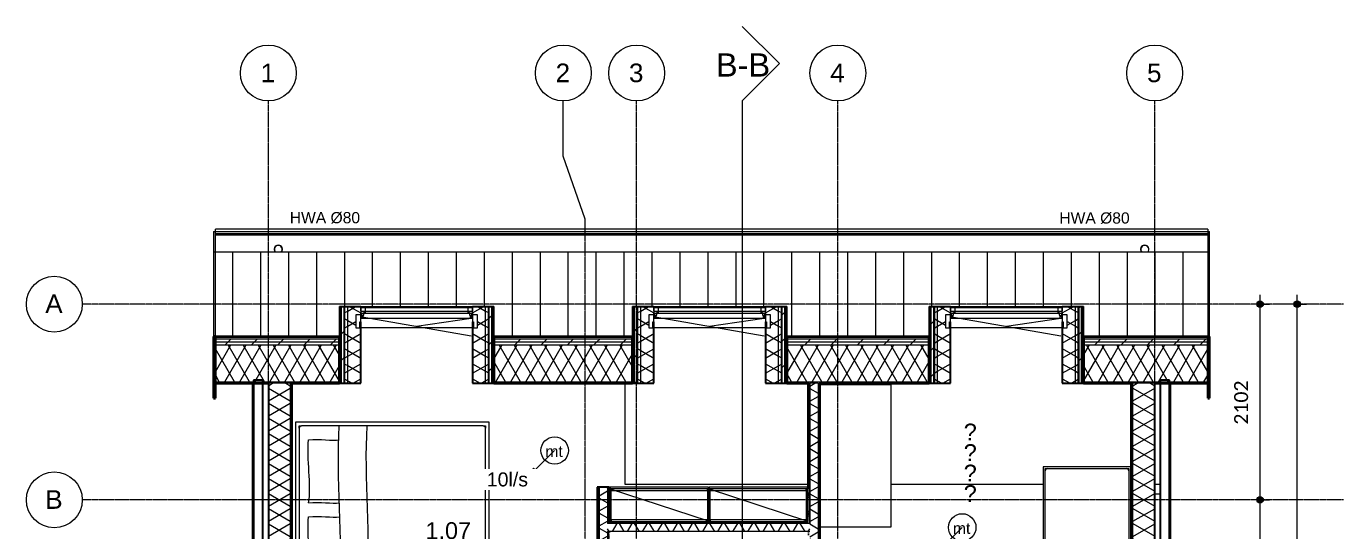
# Model space of a CAD drawing. Header units: millimetres. Extents: x -7971 to 7092, y -1127 to 14057.
# Drawn here: x -7617 to 6522, y 8632 to 14057 of the extents above; entities that cross this region are included whole.
import ezdxf

# ---------------------------------------------------------------- set-up
doc = ezdxf.new("R2010")
doc.units = ezdxf.units.MM
doc.linetypes.add('grid', pattern=[24, 15, -3, 3, -3])
for name, color, linetype, lineweight in [('A-ANNO-DIMS', 211, 'Continuous', 9), ('A-ANNO-DIMS-100', 211, 'Continuous', 9), ('A-ANNO-NOTE', 131, 'Continuous', 9), ('A-AREA-IDEN', 2, 'Continuous', 9), ('A-CLNG', 13, 'Continuous', 9), ('A-GENM', 13, 'Continuous', 9), ('A-GLAZ', 151, 'Continuous', 9), ('A-ROOF', 132, 'Continuous', 9), ('A-ROOF-MCUT', 132, 'Continuous', 35), ('A-ROOF-OTLN', 132, 'Continuous', 9), ('A-ROOF-PATT', 132, 'Continuous', 35), ('A-WALL', 113, 'Continuous', 9), ('A-WALL-PATT', 111, 'Continuous', 25), ('G-ANNO-SYMB', 111, 'Continuous', 9), ('G-ANNO-TEXT', 231, 'Continuous', 9), ('I-FURN', 30, 'Continuous', 9), ('I-WALL', 2, 'Continuous', 9), ('S-COLS', 52, 'Continuous', 9), ('S-GRID', 1, 'Continuous', 9), ('S-GRID-IDEN', 1, 'Continuous', 9)]:
    doc.layers.add(name, color=color, linetype=linetype, lineweight=lineweight)
doc.styles.add('Arial', font='arial.ttf', dxfattribs={"height": 200})
doc.styles.add('Arial_1', font='arial.ttf', dxfattribs={"height": 250})
doc.styles.add('Arial_2', font='arial.ttf', dxfattribs={"height": 180})
doc.styles.add('Arial_3', font='arial.ttf', dxfattribs={"height": 120})
doc.styles.add('Arial_4', font='arial.ttf', dxfattribs={"height": 1.2})
doc.styles.add('Arial_5', font='arial.ttf', dxfattribs={"height": 150})
doc.styles.add('Calibri', font='calibri.ttf', dxfattribs={"height": 150})
doc.dimstyles.new('00_BR_maatvoering_1_5mm', dxfattribs={"dimscale": 304.8, "dimtxt": 176.602264, "dimasz": 0.918635, "dimexe": 0.328084, "dimexo": 0.0625, "dimgap": 0.229659, "dimtad": 1, "dimdec": 0, "dimzin": 0, "dimdsep": 46, "dimtxsty": 'Calibri', "dimblk1": 'DOTSMALL', "dimblk2": 'DOTSMALL', "dimsah": 1, "dimcen": 0.09, "dimdle": 0.328084, "dimazin": 0, "dimtfac": 1, "dimtdec": 4, "dimtix": 1, "dimtmove": 0, "dimatfit": 3, "dimfxl": 0.328084, "dimfxlon": 1, "dimtvp": 1, "dimtfill": 1, "dimtolj": 1, "dimtzin": 0, "dimarcsym": 2})
pattern_1 = [(360, (771.24, 9050.82), (4e-13, 200), []), (360, (771.24, 9034.82), (4e-13, 200), []), (360, (771.24, 9018.82), (4e-13, 200), []), (360, (771.24, 9002.82), (4e-13, 200), [])]
pattern_2 = [(360, (-1488.76, 8196.9), (5e-13, 200), []), (360, (-1488.76, 8180.9), (5e-13, 200), []), (360, (-1488.76, 8164.9), (5e-13, 200), []), (360, (-1488.76, 8148.9), (5e-13, 200), [])]
pattern_3 = [(45, (0, 0), (-141.4214, 141.4214), [])]
pattern_4 = [(0, (0, 0), (406.4, 101.6), [33.528, -271.272, 33.528, -271.272, -1625.6]), (0, (0, 0), (406.4, 101.6), [-609.6, 33.528, -576.072, 33.528, -271.272, -711.2]), (0, (0, 0), (406.4, 101.6), [-1524, 33.528, -169.672, 33.528, -474.472]), (120, (152.4, 50.8), (-291.1882, 301.1527), [33.528, -271.272, 33.528, -271.272, -1625.6]), (120, (152.4, 50.8), (-291.1882, 301.1527), [-609.6, 33.528, -576.072, 33.528, -271.272, -711.2]), (120, (152.4, 50.8), (-291.1882, 301.1527), [-1524, 33.528, -169.672, 33.528, -474.472]), (240, (203.2, 254), (-115.2118, -402.7527), [33.528, -271.272, 33.528, -271.272, -1625.6]), (240, (203.2, 254), (-115.2118, -402.7527), [-609.6, 33.528, -576.072, 33.528, -271.272, -711.2]), (240, (203.2, 254), (-115.2118, -402.7527), [-1524, 33.528, -169.672, 33.528, -474.472])]
pattern_5 = [(330, (2074.24, 9980.17), (70, 121.244), []), (30, (2074.24, 9980.17), (-70, 121.244), [])]
pattern_6 = [(150, (545.24, 9980.17), (-70, -121.244), []), (210, (545.24, 9980.17), (70, -121.244), [])]
pattern_7 = [(330, (-1110.76, 9980.17), (70, 121.244), []), (30, (-1110.76, 9980.17), (-70, 121.244), [])]
pattern_8 = [(330, (-4255.76, 9980.17), (70, 121.244), []), (30, (-4255.76, 9980.17), (-70, 121.244), [])]
pattern_9 = [(150, (-2599.76, 9980.17), (-70, -121.244), []), (210, (-2599.76, 9980.17), (70, -121.244), [])]
pattern_10 = [(150, (3730.24, 9980.17), (-70, -121.244), []), (210, (3730.24, 9980.17), (70, -121.244), [])]

# ---------------------------------------------------------------- blocks, each defined once
blk = doc.blocks.new('82_CC_MOD_bed dubbel - 2000 x 1800 pootjes-461441-1ste verdieping')
at = {"layer": 'I-FURN'}
for p, q in [((1493, 1089), (-587, 1089)), ((-587, 1089), (-587, -791)), ((-547, 1024), (-547, 1049)), ((-547, 1049), (-522, 1049)), ((-547, 1024), (-547, -726)), ((1428, 1049), (-522, 1049)), ((1428, 1049), (1453, 1049)), ((1453, 1049), (1453, 1024)), ((1453, -726), (1453, 1024)), ((1493, -791), (1493, 1089)), ((-587, -791), (1493, -791)), ((-547, -751), (-547, -726)), ((-522, -751), (-547, -751)), ((-522, -751), (1428, -751)), ((1453, -751), (1428, -751)), ((1453, -726), (1453, -751))]:
    blk.add_line(p, q, dxfattribs=at)
for centre, start, end in [((-522, 1024), 90, 180), ((1428, 1024), 0, 90), ((-522, -726), 180, 270), ((1428, -726), 270, 0)]:
    blk.add_arc(centre, 25, start, end, dxfattribs=at)
for points in [[(-117, -751), (-75, -149), (-154, 498), (-117, 1049)], [(183, -751), (225, -149), (146, 498), (183, 1049)], [(-447, 224), (-414, 413), (-470, 701), (-447, 899)], [(-447, 899), (-326, 914), (-193, 888), (-117, 899)], [(-447, 224), (-326, 239), (-193, 213), (-117, 224)], [(-447, -601), (-414, -412), (-470, -124), (-447, 74)], [(-447, 74), (-326, 89), (-193, 63), (-117, 74)], [(-447, -601), (-326, -586), (-193, -612), (-117, -601)]]:
    blk.add_open_spline(points, degree=3, dxfattribs=at)
blk = doc.blocks.new('73_EA_Standaard_kledingkast_IKEA - 950x350x2600-502274-1ste verdieping')
at = {"layer": 'I-FURN'}
for p, q in [((350, 0), (0, 0)), ((0, 0), (0, -18)), ((2, -1062), (350, 0)), ((350, -18), (350, 0)), ((18, -18), (0, -18)), ((0, -18), (0, -1049)), ((0, -18), (350, -18)), ((18, -1049), (18, -18)), ((350, -18), (332, -18)), ((332, -18), (332, -1049)), ((368, -5), (350, -5)), ((350, -1049), (350, -18)), ((368, -1062), (368, -5)), ((0, -1049), (18, -1049)), ((350, -1049), (0, -1049)), ((0, -1049), (0, -1062)), ((332, -1049), (350, -1049)), ((350, -1062), (350, -1049)), ((350, -1062), (368, -1062))]:
    blk.add_line(p, q, dxfattribs=at)
blk = doc.blocks.new('73_EA_Standaard_kledingkast_IKEA - 950x350x2600-V6-1ste verdieping')
at = {"layer": 'I-FURN'}
for p, q in [((0, -1067), (350, 0)), ((350, 0), (0, 0)), ((0, 0), (0, -18)), ((350, -18), (350, 0)), ((18, -18), (0, -18)), ((0, -18), (0, -1049)), ((0, -18), (350, -18)), ((18, -1049), (18, -18)), ((350, -18), (332, -18)), ((332, -18), (332, -1049)), ((368, -5), (350, -5)), ((350, -1049), (350, -18)), ((368, -1062), (368, -5)), ((0, -1049), (18, -1049)), ((350, -1049), (0, -1049)), ((0, -1049), (0, -1067)), ((0, -1067), (350, -1067)), ((332, -1049), (350, -1049)), ((350, -1067), (350, -1049)), ((350, -1062), (368, -1062))]:
    blk.add_line(p, q, dxfattribs=at)
blk = doc.blocks.new('KOZIJN_TYPE_D - KOZIJN_TYPE_D-2168117-1ste verdieping')
at = {"layer": 'A-GENM'}
for p, q in [((-550, 0), (-600, 0)), ((-600, 0), (-600, -114)), ((-600, -114), (-574, -114)), ((-574, -114), (-574, -84)), ((-574, -84), (-567, -84)), ((-567, -84), (-567, -53)), ((-550, -53), (-567, -53)), ((-550, -53), (-550, 0)), ((600, 0), (550, 0)), ((550, 0), (550, -53)), ((567, -53), (550, -53)), ((567, -53), (567, -84)), ((567, -84), (574, -84)), ((574, -84), (574, -114)), ((574, -114), (600, -114)), ((600, -114), (600, 0))]:
    blk.add_line(p, q, dxfattribs=at)
at = {"layer": 'A-GLAZ'}
for p, q in [((-586, -80), (-653, -80)), ((-653, -80), (-653, -220)), ((-600, -40), (-600, 0)), ((-600, 0), (600, 0)), ((-600, -40), (600, -40)), ((-600, -114), (-600, -59)), ((-600, -59), (600, -59)), ((-600, -154), (-600, -99)), ((-600, -99), (-586, -99)), ((-600, -114), (600, -114)), ((-586, -99), (-586, -80)), ((584.5, -307), (-584.5, -104)), ((-584.5, -119), (-584.5, -114)), ((584.5, -119), (-584.5, -119)), ((584.5, -119), (0, -205.5)), ((584.5, -114), (584.5, -119)), ((653, -80), (586, -80)), ((586, -80), (586, -99)), ((586, -99), (600, -99)), ((600, 0), (600, -40)), ((600, -59), (600, -114)), ((600, -99), (600, -154)), ((653, -220), (653, -80)), ((-653, -220), (-610, -220)), ((-610, -220), (-610, -154)), ((-610, -154), (-600, -154)), ((600, -220), (-600, -220)), ((600, -154), (610, -154)), ((610, -154), (610, -220)), ((610, -220), (653, -220))]:
    blk.add_line(p, q, dxfattribs=at)
blk = doc.blocks.new('28_EB_HWA_grote slag - TRON60x2_5-2568815-1ste verdieping')
at = {"layer": 'S-COLS'}
for radius, start, end in [(45, 50.8296, 180), (42.5, 48.16, 180), (42.5, 180, 311.84), (45, 180, 309.1704)]:
    blk.add_arc((-127, 0), radius, start, end, dxfattribs=at)
blk = doc.blocks.new('28_EB_HWA_grote slag - TRON60x2_5-V12-1ste verdieping')
at = {"layer": 'S-COLS'}
for radius, start, end in [(45, 50.8296, 180), (42.5, 49.5465, 180), (42.5, 180, 311.84), (45, 180, 309.1704)]:
    blk.add_arc((-127, 0), radius, start, end, dxfattribs=at)
blk = doc.blocks.new('M_Desk - 1525 x 762mm-V14-1ste verdieping')
at = {"layer": 'I-FURN'}
for p, q in [((1524.5, 762), (-0.5, 762)), ((-0.5, 762), (-0.5, 0)), ((1524.5, 0), (1524.5, 762))]:
    blk.add_line(p, q, dxfattribs=at)
blk = doc.blocks.new('82_CC_MOD_bed enkel - 2000 x 900 bak-V15-1ste verdieping')
at = {"layer": 'I-FURN'}
for p, q in [((1473, 321), (-567, 321)), ((-567, 321), (-567, -619)), ((-547, -599), (-547, 301)), ((-547, 301), (1453, 301)), ((1453, 301), (1453, -599)), ((1473, -619), (1473, 321)), ((1453, -599), (-547, -599))]:
    blk.add_line(p, q, dxfattribs=at)
for centre, start, end in [((-522, 276), 90, 180), ((1428, 276), 360, 90), ((-522, -574), 180, 270), ((1428, -574), 270, 360)]:
    blk.add_arc(centre, 25, start, end, dxfattribs=at)
for points in [[(-117, 301), (-96, 0), (-136, -323), (-117, -599)], [(183, 301), (204, 0), (164, -323), (183, -599)], [(-447, 151), (-417, -17), (-467, -273), (-447, -449)], [(-447, 151), (-326, 136), (-193, 162), (-117, 151)], [(-447, -449), (-326, -464), (-193, -438), (-117, -449)]]:
    blk.add_open_spline(points, degree=3, dxfattribs=at)
blk = doc.blocks.new('Grid - r_3_0mm-1753543-1ste verdieping')
at = {"layer": 'S-GRID-IDEN'}
blk.add_circle((0, 0), 3, dxfattribs=at)
blk = doc.blocks.new('Section - gesloten pijl _ viewname _ sheetnumber-464714-1ste verdieping')
at = {"layer": 'G-ANNO-SYMB'}
for p, q in [((-4, 4), (-8, 0)), ((0, 0), (-4, 4)), ((0, 0), (5, 0))]:
    blk.add_line(p, q, dxfattribs=at)
blk = doc.blocks.new('DIMBLOCK7-1ste verdieping')
at = {"layer": 'A-ANNO-DIMS-100'}
h = blk.add_hatch(color=256, dxfattribs=at)
edge = h.paths.add_edge_path()
edge.add_arc((5624, 8973), 35, 0, 360)
h = blk.add_hatch(color=256, dxfattribs=at)
edge = h.paths.add_edge_path()
edge.add_arc((5624, 1860), 35, 0, 360)
for p, q in [((5624, 8973), (5524, 8973)), ((5624, 1860), (5624, 8973)), ((5624, 8973), (5724, 8973)), ((5624, 1860), (5524, 1860)), ((5624, 1860), (5724, 1860))]:
    blk.add_line(p, q, dxfattribs=at)
for centre in [(5624, 8973), (5624, 1860)]:
    blk.add_circle(centre, 35, dxfattribs=at)
at = {"layer": 'A-ANNO-DIMS-100', "color": 0, "insert": (5346, 5174), "char_height": 150, "width": 583.66, "attachment_point": 1, "rotation": 90, "line_spacing_factor": 1.158048, "style": 'Calibri', "bg_fill": 3, "box_fill_scale": 1.25, "bg_fill_color": 256, "bg_fill_true_color": 13158600, "bg_fill_transparency": 0}
blk.add_mtext('7113', dxfattribs=at)
blk = doc.blocks.new('_DotSmall')
at = {"color": 0, "linetype": 'ByBlock', "const_width": 0.5}
blk.add_lwpolyline([(-0.0625, 0, 1), (0.0625, 0, 1)], format="xyb", close=True, dxfattribs=at)
blk = doc.blocks.new('DIMBLOCK8-1ste verdieping')
at = {"layer": 'A-ANNO-DIMS-100'}
h = blk.add_hatch(color=256, dxfattribs=at)
edge = h.paths.add_edge_path()
edge.add_arc((5624, 11075), 35, 0, 360)
h = blk.add_hatch(color=256, dxfattribs=at)
edge = h.paths.add_edge_path()
edge.add_arc((5624, 8973), 35, 0, 360)
for p, q in [((5624, 8973), (5624, 11175)), ((5624, 11075), (5524, 11075)), ((5624, 11075), (5724, 11075)), ((5624, 8973), (5524, 8973)), ((5624, 8973), (5724, 8973))]:
    blk.add_line(p, q, dxfattribs=at)
for centre in [(5624, 11075), (5624, 8973)]:
    blk.add_circle(centre, 35, dxfattribs=at)
at = {"layer": 'A-ANNO-DIMS-100', "color": 0, "insert": (5346, 9781), "char_height": 150, "width": 583.66, "attachment_point": 1, "rotation": 90, "line_spacing_factor": 1.158048, "style": 'Calibri', "bg_fill": 3, "box_fill_scale": 1.25, "bg_fill_color": 256, "bg_fill_true_color": 13158600, "bg_fill_transparency": 0}
blk.add_mtext('2102', dxfattribs=at)
blk = doc.blocks.new('DIMBLOCK9-1ste verdieping')
at = {"layer": 'A-ANNO-DIMS-100'}
h = blk.add_hatch(color=256, dxfattribs=at)
edge = h.paths.add_edge_path()
edge.add_arc((6024, 11075), 35, 0, 360)
h = blk.add_hatch(color=256, dxfattribs=at)
edge = h.paths.add_edge_path()
edge.add_arc((6024, 860), 35, 0, 360)
for p, q in [((6024, 760), (6024, 11175)), ((6024, 11075), (5924, 11075)), ((6024, 11075), (6124, 11075)), ((6024, 860), (5924, 860)), ((6024, 860), (6124, 860))]:
    blk.add_line(p, q, dxfattribs=at)
for centre in [(6024, 11075), (6024, 860)]:
    blk.add_circle(centre, 35, dxfattribs=at)
at = {"layer": 'A-ANNO-DIMS-100', "color": 0, "insert": (5746, 5664), "char_height": 150, "width": 729.57, "attachment_point": 1, "rotation": 90, "line_spacing_factor": 1.158048, "style": 'Calibri', "bg_fill": 3, "box_fill_scale": 1.25, "bg_fill_color": 256, "bg_fill_true_color": 13158600, "bg_fill_transparency": 0}
blk.add_mtext('10215', dxfattribs=at)
blk = doc.blocks.new('61_EA_VENT_TOEVOER - LICHTPUNT-1509928-1ste verdieping')
at = {"layer": 'A-ANNO-NOTE'}
for p, q in [((-2.08, -2.08), (0, 0)), ((-2.28, -1.88), (-2.7, -2.7)), ((-1.88, -2.28), (-2.7, -2.7)), ((-2.28, -1.88), (-1.88, -2.28))]:
    blk.add_line(p, q, dxfattribs=at)
blk.add_circle((0, 0), 1.47, dxfattribs=at)
at = {"layer": 'A-ANNO-NOTE', "insert": (-1, 0.51), "char_height": 1.2, "width": 2.4051, "attachment_point": 1, "style": 'Arial_4'}
blk.add_mtext('mt', dxfattribs=at)

msp = doc.modelspace()

# ---------------------------------------------------------------- hatches: boundary and pattern name
at = {"layer": 'A-ROOF-PATT', "lineweight": 9}
h = msp.add_hatch(dxfattribs=at)
h.set_pattern_fill('FP_39', color=256, style=0, pattern_type=2)
h.set_pattern_definition([(270, (0, 4745.2), (300, 2e-14), [])])
h.paths.add_polyline_path([(5062.1, 10724.5), (5062.1, 11633.8), (-5587.6, 11633.8), (-5587.6, 10724.5), (-4255.8, 10724.5), (-4255.8, 11050.7), (-2599.8, 11050.7), (-2599.8, 10724.5), (-1110.8, 10724.5), (-1110.8, 11050.7), (545.2, 11050.7), (545.2, 10724.5), (2074.2, 10724.5), (2074.2, 11050.7), (3730.2, 11050.7), (3730.2, 10724.5), (4993, 10724.5)])
h = msp.add_hatch(dxfattribs=at)
h.set_pattern_fill('FP_33', color=256, style=0, pattern_type=2)
h.set_pattern_definition(pattern_3)
h.paths.add_polyline_path([(5062.1, 2233.2), (5062.1, 2265.4), (3730.2, 2265.4), (3730.2, 2233.2), (4993, 2233.2)])
h.paths.add_polyline_path([(2074.2, 2233.2), (2074.2, 2265.4), (837.2, 2265.4), (837.2, 2233.2), (1551, 2233.2)])
h.paths.add_polyline_path([(-1362.8, 2233.2), (-1362.8, 2265.4), (-2599.8, 2265.4), (-2599.8, 2233.2), (-1891, 2233.2)])
h.paths.add_polyline_path([(-4255.8, 2233.2), (-4255.8, 2265.4), (-5587.6, 2265.4), (-5587.6, 2233.2), (-5333.1, 2233.2)])
h.paths.add_polyline_path([(-5333.1, 10670.2), (-4255.8, 10670.2), (-4255.8, 10702.5), (-5587.6, 10702.5), (-5587.6, 10670.2)])
h.paths.add_polyline_path([(-1317.4, 10670.2), (-1110.8, 10670.2), (-1110.8, 10702.5), (-2599.8, 10702.5), (-2599.8, 10670.2), (-1891, 10670.2)])
h.paths.add_polyline_path([(545.2, 10670.2), (2074.2, 10670.2), (2074.2, 10702.5), (545.2, 10702.5)])
h.paths.add_polyline_path([(3730.2, 10670.2), (5062.1, 10670.2), (5062.1, 10702.5), (3730.2, 10702.5)])
h = msp.add_hatch(dxfattribs=at)
h.set_pattern_fill('FP_33', color=256, style=0, pattern_type=2)
h.set_pattern_definition(pattern_3)
h.paths.add_polyline_path([(4993, 2265.4), (5062.1, 2265.4), (5062.1, 2297.7), (3730.2, 2297.7), (3730.2, 2265.4), (3845.7, 2265.4)])
h.paths.add_polyline_path([(2074.2, 2265.4), (2074.2, 2297.7), (837.2, 2297.7), (837.2, 2265.4), (1551, 2265.4)])
h.paths.add_polyline_path([(-1362.8, 2265.4), (-1362.8, 2297.7), (-2599.8, 2297.7), (-2599.8, 2265.4), (-1891, 2265.4)])
h.paths.add_polyline_path([(-4255.8, 2265.4), (-4255.8, 2297.7), (-5587.6, 2297.7), (-5587.6, 2265.4), (-5333.1, 2265.4)])
h.paths.add_polyline_path([(-2599.8, 10638), (-1110.8, 10638), (-1110.8, 10670.2), (-2599.8, 10670.2), (-2599.8, 10643.6)])
h.paths.add_polyline_path([(3845.7, 10638), (5062.1, 10638), (5062.1, 10670.2), (3730.2, 10670.2), (3730.2, 10638)])
h.paths.add_polyline_path([(-5333.1, 10638), (-4255.8, 10638), (-4255.8, 10670.2), (-5587.6, 10670.2), (-5587.6, 10638)])
h.paths.add_polyline_path([(545.2, 10638), (2074.2, 10638), (2074.2, 10670.2), (545.2, 10670.2), (545.2, 10643.6)])
h = msp.add_hatch(dxfattribs=at)
h.set_pattern_fill('FP_37', color=256, angle=60, style=0, pattern_type=2)
h.set_pattern_definition([(60, (-262.75, 2211.16), (-121.2436, 70), []), (120, (-262.75, 2211.16), (-121.2436, -70), [])])
h.paths.add_polyline_path([(4993, 2297.7), (5062.1, 2297.7), (5062.1, 2693.6), (3730.2, 2693.6), (3730.2, 2297.7), (3845.7, 2297.7)])
h.paths.add_polyline_path([(2074.2, 2297.7), (2074.2, 2693.6), (837.2, 2693.6), (837.2, 2297.7), (1551, 2297.7)])
h.paths.add_polyline_path([(-1891, 2297.7), (-1362.8, 2297.7), (-1362.8, 2693.6), (-2599.8, 2693.6), (-2599.8, 2297.7)])
h.paths.add_polyline_path([(-4255.8, 2297.7), (-4255.8, 2693.6), (-5587.6, 2693.6), (-5587.6, 2297.7), (-5333.1, 2297.7)])
h.paths.add_polyline_path([(545.2, 10242.1), (2074.2, 10242.1), (2074.2, 10638), (545.2, 10638)])
h.paths.add_polyline_path([(-5587.6, 10242.1), (-4255.8, 10242.1), (-4255.8, 10638), (-5587.6, 10638)])
h.paths.add_polyline_path([(5062.1, 10242.1), (5062.1, 10638), (3730.2, 10638), (3730.2, 10242.1), (4993, 10242.1)])
h.paths.add_polyline_path([(-2599.8, 10242.1), (-1110.8, 10242.1), (-1110.8, 10638), (-2599.8, 10638)])
h = msp.add_hatch(dxfattribs=at)
h.set_pattern_fill('FP_38', color=256, style=0, pattern_type=2)
h.set_pattern_definition([(0, (-262.74, 2211.16), (3e-14, 100), [])])
h.paths.add_polyline_path([(4993, 2693.6), (5062.1, 2693.6), (5062.1, 2709.7), (3730.2, 2709.7), (3730.2, 2693.6), (4419.3, 2693.6)])
h.paths.add_polyline_path([(2074.2, 2693.6), (2074.2, 2709.7), (837.2, 2709.7), (837.2, 2693.6), (1551, 2693.6)])
h.paths.add_polyline_path([(-1362.8, 2693.6), (-1362.8, 2709.7), (-2599.8, 2709.7), (-2599.8, 2693.6), (-1891, 2693.6)])
h.paths.add_polyline_path([(-4255.8, 2693.6), (-4255.8, 2709.7), (-5587.6, 2709.7), (-5587.6, 2693.6), (-5333.1, 2693.6)])
h.paths.add_polyline_path([(4249.7, 10226), (5062.1, 10226), (5062.1, 10242.1), (3730.2, 10242.1), (3730.2, 10226), (4237.2, 10226)])
h.paths.add_polyline_path([(783.7, 10226), (2074.2, 10226), (2074.2, 10242.1), (545.2, 10242.1), (545.2, 10226), (771.2, 10226)])
h.paths.add_polyline_path([(-2599.8, 10226), (-1110.8, 10226), (-1110.8, 10242.1), (-2599.8, 10242.1)])
h.paths.add_polyline_path([(-5587.6, 10226), (-4255.8, 10226), (-4255.8, 10242.1), (-5587.6, 10242.1)])
at = {"layer": 'A-WALL-PATT', "lineweight": 9}
h = msp.add_hatch(dxfattribs=at)
h.set_pattern_fill('FP_53', color=256, style=0, pattern_type=2)
h.set_pattern_definition(pattern_4)
h.paths.add_polyline_path([(-4245.8, 10226), (-4245.8, 11046.8), (-4255.8, 11046.8), (-4255.8, 10226)])
h = msp.add_hatch(dxfattribs=at)
h.set_pattern_fill('FP_61', color=256, angle=90, style=0, pattern_type=2)
h.set_pattern_definition([(360, (-4255.76, 9980.17), (4e-13, 200), []), (360, (-4255.76, 9964.17), (4e-13, 200), []), (360, (-4255.76, 9948.17), (4e-13, 200), []), (360, (-4255.76, 9932.17), (4e-13, 200), [])])
h.paths.add_polyline_path([(-4233.8, 10226), (-4233.8, 11046.8), (-4245.8, 11046.8), (-4245.8, 10226)])
h = msp.add_hatch(dxfattribs=at)
h.set_pattern_fill('FP_33', color=256, style=0, pattern_type=2)
h.set_pattern_definition(pattern_3)
h.paths.add_polyline_path([(-4206.8, 10226), (-4206.8, 11046.8), (-4233.8, 11046.8), (-4233.8, 10226)])
h = msp.add_hatch(dxfattribs=at)
h.set_pattern_fill('FP_60', color=256, angle=60, style=0, pattern_type=2)
h.set_pattern_definition(pattern_8)
h.paths.add_polyline_path([(-4167.8, 10226), (-4167.8, 11046.8), (-4197.8, 11046.8), (-4197.8, 10226), (-4185.7, 10226)])
h = msp.add_hatch(dxfattribs=at)
h.set_pattern_fill('FP_60', color=256, angle=60, style=0, pattern_type=2)
h.set_pattern_definition(pattern_8)
h.paths.add_polyline_path([(-4027.8, 10226), (-4027.8, 10884.8), (-4037.8, 10884.8), (-4037.8, 10818.8), (-4080.8, 10818.8), (-4080.8, 10958.8), (-4027.8, 10958.8), (-4027.8, 11046.8), (-4167.8, 11046.8), (-4167.8, 10226)])
h = msp.add_hatch(dxfattribs=at)
h.set_pattern_fill('FP_71', color=256, angle=60, style=0, pattern_type=2)
h.set_pattern_definition(pattern_9)
h.paths.add_polyline_path([(-2687.8, 10226), (-2687.8, 11046.8), (-2827.8, 11046.8), (-2827.8, 10958.8), (-2774.8, 10958.8), (-2774.8, 10818.8), (-2817.8, 10818.8), (-2817.8, 10884.8), (-2827.8, 10884.8), (-2827.8, 10226)])
h = msp.add_hatch(dxfattribs=at)
h.set_pattern_fill('FP_71', color=256, angle=60, style=0, pattern_type=2)
h.set_pattern_definition(pattern_9)
h.paths.add_polyline_path([(-2657.8, 10226), (-2657.8, 11046.8), (-2687.8, 11046.8), (-2687.8, 10226)])
h = msp.add_hatch(dxfattribs=at)
h.set_pattern_fill('FP_33', color=256, style=0, pattern_type=2)
h.set_pattern_definition(pattern_3)
h.paths.add_polyline_path([(-2621.8, 10226), (-2621.8, 11046.8), (-2648.8, 11046.8), (-2648.8, 10226)])
h = msp.add_hatch(dxfattribs=at)
h.set_pattern_fill('FP_72', color=256, angle=90, style=0, pattern_type=2)
h.set_pattern_definition([(180, (-2599.76, 9980.17), (-1e-12, -200), []), (180, (-2599.76, 9996.17), (-1e-12, -200), []), (180, (-2599.76, 10012.17), (-1e-12, -200), []), (180, (-2599.76, 10028.17), (-1e-12, -200), [])])
h.paths.add_polyline_path([(-2609.8, 10226), (-2609.8, 11046.8), (-2621.8, 11046.8), (-2621.8, 10226)])
h = msp.add_hatch(dxfattribs=at)
h.set_pattern_fill('FP_53', color=256, style=0, pattern_type=2)
h.set_pattern_definition(pattern_4)
h.paths.add_polyline_path([(-2599.8, 10226), (-2599.8, 11046.8), (-2609.8, 11046.8), (-2609.8, 10226)])
h = msp.add_hatch(dxfattribs=at)
h.set_pattern_fill('FP_53', color=256, style=0, pattern_type=2)
h.set_pattern_definition(pattern_4)
h.paths.add_polyline_path([(-1100.8, 10226), (-1100.8, 11046.8), (-1110.8, 11046.8), (-1110.8, 10226)])
h = msp.add_hatch(dxfattribs=at)
h.set_pattern_fill('FP_59', color=256, angle=90, style=0, pattern_type=2)
h.set_pattern_definition([(360, (-1110.76, 9980.17), (4e-13, 200), []), (360, (-1110.76, 9964.17), (4e-13, 200), []), (360, (-1110.76, 9948.17), (4e-13, 200), []), (360, (-1110.76, 9932.17), (4e-13, 200), [])])
h.paths.add_polyline_path([(-1088.8, 10226), (-1088.8, 11046.8), (-1100.8, 11046.8), (-1100.8, 10226)])
h = msp.add_hatch(dxfattribs=at)
h.set_pattern_fill('FP_33', color=256, style=0, pattern_type=2)
h.set_pattern_definition(pattern_3)
h.paths.add_polyline_path([(-1061.8, 10226), (-1061.8, 11046.8), (-1088.8, 11046.8), (-1088.8, 10226)])
h = msp.add_hatch(dxfattribs=at)
h.set_pattern_fill('FP_58', color=256, angle=60, style=0, pattern_type=2)
h.set_pattern_definition(pattern_7)
h.paths.add_polyline_path([(-1022.8, 10226), (-1022.8, 11046.8), (-1052.8, 11046.8), (-1052.8, 10226)])
h = msp.add_hatch(dxfattribs=at)
h.set_pattern_fill('FP_58', color=256, angle=60, style=0, pattern_type=2)
h.set_pattern_definition(pattern_7)
h.paths.add_polyline_path([(-882.8, 10226), (-882.8, 10884.8), (-892.8, 10884.8), (-892.8, 10818.8), (-935.8, 10818.8), (-935.8, 10958.8), (-882.8, 10958.8), (-882.8, 11046.8), (-1022.8, 11046.8), (-1022.8, 10226)])
h = msp.add_hatch(dxfattribs=at)
h.set_pattern_fill('FP_56', color=256, angle=60, style=0, pattern_type=2)
h.set_pattern_definition(pattern_6)
h.paths.add_polyline_path([(457.2, 10226), (457.2, 11046.8), (317.2, 11046.8), (317.2, 10958.8), (370.2, 10958.8), (370.2, 10818.8), (327.2, 10818.8), (327.2, 10884.8), (317.2, 10884.8), (317.2, 10226), (403.6, 10226)])
h = msp.add_hatch(dxfattribs=at)
h.set_pattern_fill('FP_56', color=256, angle=60, style=0, pattern_type=2)
h.set_pattern_definition(pattern_6)
h.paths.add_polyline_path([(487.2, 10226), (487.2, 11046.8), (457.2, 11046.8), (457.2, 10226)])
h = msp.add_hatch(dxfattribs=at)
h.set_pattern_fill('FP_33', color=256, style=0, pattern_type=2)
h.set_pattern_definition(pattern_3)
h.paths.add_polyline_path([(523.2, 10226), (523.2, 11046.8), (496.2, 11046.8), (496.2, 10226)])
h = msp.add_hatch(dxfattribs=at)
h.set_pattern_fill('FP_57', color=256, angle=90, style=0, pattern_type=2)
h.set_pattern_definition([(180, (545.24, 9980.17), (-1e-12, -200), []), (180, (545.24, 9996.17), (-1e-12, -200), []), (180, (545.24, 10012.17), (-1e-12, -200), []), (180, (545.24, 10028.17), (-1e-12, -200), [])])
h.paths.add_polyline_path([(535.2, 10226), (535.2, 11046.8), (523.2, 11046.8), (523.2, 10226)])
h = msp.add_hatch(dxfattribs=at)
h.set_pattern_fill('FP_53', color=256, style=0, pattern_type=2)
h.set_pattern_definition(pattern_4)
h.paths.add_polyline_path([(545.2, 10226), (545.2, 11046.8), (535.2, 11046.8), (535.2, 10226)])
h = msp.add_hatch(dxfattribs=at)
h.set_pattern_fill('FP_53', color=256, style=0, pattern_type=2)
h.set_pattern_definition(pattern_4)
h.paths.add_polyline_path([(2084.2, 10226), (2084.2, 11046.8), (2074.2, 11046.8), (2074.2, 10226)])
h = msp.add_hatch(dxfattribs=at)
h.set_pattern_fill('FP_55', color=256, angle=90, style=0, pattern_type=2)
h.set_pattern_definition([(360, (2074.24, 9980.17), (4e-13, 200), []), (360, (2074.24, 9964.17), (4e-13, 200), []), (360, (2074.24, 9948.17), (4e-13, 200), []), (360, (2074.24, 9932.17), (4e-13, 200), [])])
h.paths.add_polyline_path([(2096.2, 10226), (2096.2, 11046.8), (2084.2, 11046.8), (2084.2, 10226)])
h = msp.add_hatch(dxfattribs=at)
h.set_pattern_fill('FP_33', color=256, style=0, pattern_type=2)
h.set_pattern_definition(pattern_3)
h.paths.add_polyline_path([(2123.2, 10226), (2123.2, 11046.8), (2096.2, 11046.8), (2096.2, 10226)])
h = msp.add_hatch(dxfattribs=at)
h.set_pattern_fill('FP_54', color=256, angle=60, style=0, pattern_type=2)
h.set_pattern_definition(pattern_5)
h.paths.add_polyline_path([(2162.2, 10226), (2162.2, 11046.8), (2132.2, 11046.8), (2132.2, 10226)])
h = msp.add_hatch(dxfattribs=at)
h.set_pattern_fill('FP_54', color=256, angle=60, style=0, pattern_type=2)
h.set_pattern_definition(pattern_5)
h.paths.add_polyline_path([(2302.2, 10226), (2302.2, 10884.8), (2292.2, 10884.8), (2292.2, 10818.8), (2249.2, 10818.8), (2249.2, 10958.8), (2302.2, 10958.8), (2302.2, 11046.8), (2162.2, 11046.8), (2162.2, 10226)])
h = msp.add_hatch(dxfattribs=at)
h.set_pattern_fill('FP_73', color=256, angle=60, style=0, pattern_type=2)
h.set_pattern_definition(pattern_10)
h.paths.add_polyline_path([(3642.2, 10226), (3642.2, 11046.8), (3502.2, 11046.8), (3502.2, 10958.8), (3555.2, 10958.8), (3555.2, 10818.8), (3512.2, 10818.8), (3512.2, 10884.8), (3502.2, 10884.8), (3502.2, 10226)])
h = msp.add_hatch(dxfattribs=at)
h.set_pattern_fill('FP_73', color=256, angle=60, style=0, pattern_type=2)
h.set_pattern_definition(pattern_10)
h.paths.add_polyline_path([(3672.2, 10226), (3672.2, 11046.8), (3642.2, 11046.8), (3642.2, 10226)])
h = msp.add_hatch(dxfattribs=at)
h.set_pattern_fill('FP_33', color=256, style=0, pattern_type=2)
h.set_pattern_definition(pattern_3)
h.paths.add_polyline_path([(3708.2, 10226), (3708.2, 11046.8), (3681.2, 11046.8), (3681.2, 10226)])
h = msp.add_hatch(dxfattribs=at)
h.set_pattern_fill('FP_74', color=256, angle=90, style=0, pattern_type=2)
h.set_pattern_definition([(180, (3730.24, 9980.17), (-1e-12, -200), []), (180, (3730.24, 9996.17), (-1e-12, -200), []), (180, (3730.24, 10012.17), (-1e-12, -200), []), (180, (3730.24, 10028.17), (-1e-12, -200), [])])
h.paths.add_polyline_path([(3720.2, 10226), (3720.2, 11046.8), (3708.2, 11046.8), (3708.2, 10226)])
h = msp.add_hatch(dxfattribs=at)
h.set_pattern_fill('FP_53', color=256, style=0, pattern_type=2)
h.set_pattern_definition(pattern_4)
h.paths.add_polyline_path([(3730.2, 10226), (3730.2, 11046.8), (3720.2, 11046.8), (3720.2, 10226)])
h = msp.add_hatch(dxfattribs=at)
h.set_pattern_fill('FP_7', color=256, angle=60, style=0, pattern_type=2)
h.set_pattern_definition([(150, (-4762.73, 6467.82), (-70, -121.2436), []), (210, (-4762.73, 6467.82), (70, -121.2436), [])])
h.paths.add_polyline_path([(-5019.2, 2709.7), (-4784.2, 2709.7), (-4784.2, 6011.9), (-5019.2, 6011.9), (-5019.2, 3181.1)])
h.paths.add_polyline_path([(-4784.2, 6100.9), (-4784.2, 6422.4), (-5019.2, 6422.4), (-5019.2, 6100.9)])
h.paths.add_polyline_path([(-4784.2, 6511.4), (-4784.2, 10226), (-5019.2, 10226), (-5019.2, 6511.4)])
h = msp.add_hatch(dxfattribs=at)
h.set_pattern_fill('FP_6', color=256, angle=90, style=0, pattern_type=2)
h.set_pattern_definition([(180, (-4762.73, 6467.83), (-4e-13, -200), []), (180, (-4762.73, 6483.83), (-4e-13, -200), []), (180, (-4762.73, 6499.83), (-4e-13, -200), []), (180, (-4762.73, 6515.83), (-4e-13, -200), [])])
h.paths.add_polyline_path([(-4762.7, 2709.7), (-4762.7, 6011.9), (-4775.2, 6011.9), (-4775.2, 2709.7)])
h.paths.add_polyline_path([(-4775.2, 6100.9), (-4762.7, 6100.9), (-4762.7, 6422.4), (-4775.2, 6422.4)])
h.paths.add_polyline_path([(-4762.7, 6511.4), (-4762.7, 6532.9), (-4767.8, 6532.9), (-4767.8, 7132.9), (-4762.8, 7132.9), (-4762.7, 10226), (-4775.2, 10226), (-4775.2, 6511.4)])
h = msp.add_hatch(dxfattribs=at)
h.set_pattern_fill('FP_11', color=256, angle=90, style=0, pattern_type=2)
h.set_pattern_definition(pattern_1)
h.paths.add_polyline_path([(771.2, 7163.4), (783.7, 7163.4), (783.7, 8632.4), (771.2, 8632.4), (771.2, 7199.4)])
h.paths.add_polyline_path([(771.2, 8721.4), (783.7, 8721.4), (783.7, 10226), (771.2, 10226), (771.2, 8730.4)])
h = msp.add_hatch(dxfattribs=at)
h.set_pattern_fill('FP_12', color=256, angle=60, style=0, pattern_type=2)
h.set_pattern_definition([(330, (771.24, 9050.82), (70, 121.244), []), (30, (771.24, 9050.82), (-70, 121.244), [])])
h.paths.add_polyline_path([(879.2, 7261.4), (879.2, 7282.9), (881.7, 7282.9), (881.7, 10226), (792.7, 10226), (792.7, 7261.4), (833.9, 7261.4)])
h = msp.add_hatch(dxfattribs=at)
h.set_pattern_fill('FP_11', color=256, angle=90, style=0, pattern_type=2)
h.set_pattern_definition(pattern_1)
h.paths.add_polyline_path([(890.7, 7282.9), (903.2, 7282.9), (903.2, 10226), (890.7, 10226), (890.7, 7342.9)])
h = msp.add_hatch(dxfattribs=at)
h.set_pattern_fill('FP_1', color=256, angle=90, style=0, pattern_type=2)
h.set_pattern_definition([(360, (4237.24, 6467.83), (4e-13, 200), []), (360, (4237.24, 6451.83), (4e-13, 200), []), (360, (4237.24, 6435.83), (4e-13, 200), []), (360, (4237.24, 6419.83), (4e-13, 200), [])])
h.paths.add_polyline_path([(4237.2, 2709.7), (4249.7, 2709.7), (4249.7, 7172.4), (4237.2, 7172.4), (4237.2, 2894.1)])
h.paths.add_polyline_path([(4237.2, 7261.4), (4249.7, 7261.4), (4249.7, 10226), (4237.2, 10226), (4237.2, 7270.4)])
h = msp.add_hatch(dxfattribs=at)
h.set_pattern_fill('FP_2', color=256, angle=60, style=0, pattern_type=2)
h.set_pattern_definition([(330, (4237.24, 6467.83), (70, 121.2436), []), (30, (4237.24, 6467.83), (-70, 121.2436), [])])
h.paths.add_polyline_path([(4419.3, 2709.7), (4493.7, 2709.7), (4493.7, 7172.4), (4258.7, 7172.4), (4258.7, 2709.7)])
h.paths.add_polyline_path([(4493.7, 7261.4), (4493.7, 10226), (4258.7, 10226), (4258.7, 7261.4)])
h = msp.add_hatch(dxfattribs=at)
h.set_pattern_fill('FP_19', color=256, angle=90, style=0, pattern_type=2)
h.set_pattern_definition(pattern_2)
h.paths.add_polyline_path([(-1488.8, 7282.9), (-1476.3, 7282.9), (-1476.3, 9110.9), (-1488.8, 9110.9), (-1488.8, 7342.9)])
h = msp.add_hatch(dxfattribs=at)
h.set_pattern_fill('FP_20', color=256, angle=60, style=0, pattern_type=2)
h.set_pattern_definition([(330, (-1488.76, 8196.9), (70, 121.244), []), (30, (-1488.76, 8196.9), (-70, 121.244), [])])
h.paths.add_polyline_path([(-1378.3, 7261.4), (-1378.3, 9110.9), (-1467.3, 9110.9), (-1467.3, 7282.9), (-1464.8, 7282.9), (-1464.8, 7261.4), (-1460.8, 7261.4)])
h = msp.add_hatch(dxfattribs=at)
h.set_pattern_fill('FP_19', color=256, angle=90, style=0, pattern_type=2)
h.set_pattern_definition(pattern_2)
h.paths.add_polyline_path([(-1369.3, 7163.4), (-1356.8, 7163.4), (-1356.8, 8632.4), (-1369.3, 8632.4), (-1369.3, 7172.4)])
h.paths.add_polyline_path([(-1356.8, 8721.4), (-1356.8, 9110.9), (-1369.3, 9110.9), (-1369.3, 8721.4)])
h = msp.add_hatch(dxfattribs=at)
h.set_pattern_fill('FP_22', color=256, angle=-300, style=0, pattern_type=2)
h.set_pattern_definition([(240, (-292.76, 8742.87), (121.244, -70), []), (300, (-292.76, 8742.87), (121.244, 70), [])])
h.paths.add_polyline_path([(792.7, 8632.4), (792.7, 8721.4), (-1378.3, 8721.4), (-1378.3, 8632.4), (783.7, 8632.4)])
h = msp.add_hatch(dxfattribs=at)
h.set_pattern_fill('FP_21', color=256, angle=-270, style=0, pattern_type=2)
h.set_pattern_definition([(270, (-292.76, 8742.88), (200, -3e-13), []), (270, (-308.76, 8742.88), (200, -3e-13), []), (270, (-324.76, 8742.88), (200, -3e-13), []), (270, (-340.76, 8742.88), (200, -3e-13), [])])
h.paths.add_polyline_path([(771.2, 8730.4), (771.2, 8742.9), (-1356.8, 8742.9), (-1356.8, 8730.4), (754.2, 8730.4)])

# ---------------------------------------------------------------- linework, layer by layer
at = {"layer": 'A-CLNG'}
for p, q in [((-1192.8, 10226), (-1192.8, 9143.5)), ((-1192.8, 9143.5), (771.2, 9143.5)), ((1665.2, 9143.5), (3297.2, 9143.5)), ((4493.7, 9143.5), (4553.7, 9143.5))]:
    msp.add_line(p, q, dxfattribs=at)
at = {"layer": 'A-ROOF'}
for p, q in [((5062.1, 11633.8), (-5587.6, 11633.8)), ((-4255.8, 11046.8), (-4255.8, 11050.7)), ((-4255.8, 11050.7), (-2599.8, 11050.7)), ((-2599.8, 11050.7), (-2599.8, 11046.8)), ((-1110.8, 11046.8), (-1110.8, 11050.7)), ((-1110.8, 11050.7), (545.2, 11050.7)), ((545.2, 11050.7), (545.2, 11046.8)), ((2074.2, 11046.8), (2074.2, 11050.7)), ((2074.2, 11050.7), (3730.2, 11050.7)), ((3730.2, 11050.7), (3730.2, 11046.8)), ((-5587.6, 10702.5), (-4255.8, 10702.5)), ((-5587.6, 10670.2), (-4255.8, 10670.2)), ((-5587.6, 10638), (-4255.8, 10638)), ((-2599.8, 10702.5), (-1110.8, 10702.5)), ((-2599.8, 10670.2), (-1110.8, 10670.2)), ((-2599.8, 10638), (-1110.8, 10638)), ((545.2, 10702.5), (2074.2, 10702.5)), ((545.2, 10670.2), (2074.2, 10670.2)), ((545.2, 10638), (2074.2, 10638)), ((3730.2, 10702.5), (5062.1, 10702.5)), ((3730.2, 10670.2), (5062.1, 10670.2)), ((3730.2, 10638), (5062.1, 10638)), ((-5587.6, 10242.1), (-4255.8, 10242.1)), ((-2599.8, 10242.1), (-1110.8, 10242.1)), ((545.2, 10242.1), (2074.2, 10242.1)), ((3730.2, 10242.1), (5062.1, 10242.1))]:
    msp.add_line(p, q, dxfattribs=at)
at = {"layer": 'A-ROOF', "lineweight": 35}
for p, q in [((-4255.8, 10724.5), (-5587.6, 10724.5)), ((-4255.8, 10226), (-4255.8, 10724.5)), ((-1110.8, 10724.5), (-2599.8, 10724.5)), ((-2599.8, 10724.5), (-2599.8, 10226)), ((-1110.8, 10226), (-1110.8, 10724.5)), ((2074.2, 10724.5), (545.2, 10724.5)), ((545.2, 10724.5), (545.2, 10226)), ((2074.2, 10226), (2074.2, 10724.5)), ((5062.1, 10724.5), (3730.2, 10724.5)), ((3730.2, 10724.5), (3730.2, 10226)), ((-5587.6, 10226), (-5019.2, 10226)), ((-4762.7, 10226), (-4255.8, 10226)), ((-2599.8, 10226), (-1110.8, 10226)), ((545.2, 10226), (771.2, 10226)), ((903.2, 10226), (2074.2, 10226)), ((3730.2, 10226), (4237.2, 10226)), ((4493.7, 10226), (5062.1, 10226))]:
    msp.add_line(p, q, dxfattribs=at)
at = {"layer": 'A-ROOF-MCUT'}
for p, q in [((-5587.6, 10726.4), (-5606.6, 10726.4)), ((-5606.6, 10726.4), (-5606.6, 10066.5)), ((-5587.6, 10066.5), (-5587.6, 10726.4)), ((5081.1, 10726.4), (5062.1, 10726.4)), ((5062.1, 10726.4), (5062.1, 10066.5)), ((5081.1, 10066.5), (5081.1, 10726.4)), ((-5606.6, 10066.5), (-5587.6, 10066.5)), ((5062.1, 10066.5), (5081.1, 10066.5))]:
    msp.add_line(p, q, dxfattribs=at)
at = {"layer": 'A-ROOF-OTLN'}
for p, q in [((-5587.6, 10726.4), (-5587.6, 11880.3)), ((5062.1, 11880.3), (-5587.6, 11880.3)), ((5062.1, 11880.3), (5062.1, 10726.4)), ((-5606.6, 11855.8), (-5606.6, 10726.4)), ((-5606.6, 11855.8), (-5587.6, 11855.8)), ((-5587.6, 11853.2), (5062.1, 11853.2)), ((5062.1, 11828.1), (-5587.6, 11828.1)), ((5062.1, 11814.3), (-5587.6, 11814.3)), ((5062.1, 11854.7), (5081.1, 11854.7)), ((5081.1, 10726.4), (5081.1, 11854.7)), ((-5606.6, 11635.7), (-5587.6, 11635.7)), ((5062.1, 11635.7), (5081.1, 11635.7))]:
    msp.add_line(p, q, dxfattribs=at)
at = {"layer": 'A-WALL'}
for p, q in [((-4245.8, 10226), (-4245.8, 11046.8)), ((-4233.8, 10226), (-4233.8, 11046.8)), ((-4206.8, 10226), (-4206.8, 11046.8)), ((-4197.8, 10226), (-4197.8, 11046.8)), ((-4167.8, 10226), (-4167.8, 11046.8)), ((-2687.8, 10226), (-2687.8, 11046.8)), ((-2657.8, 10226), (-2657.8, 11046.8)), ((-2648.8, 10226), (-2648.8, 11046.8)), ((-2621.8, 10226), (-2621.8, 11046.8)), ((-2609.8, 10226), (-2609.8, 11046.8)), ((-1100.8, 10226), (-1100.8, 11046.8)), ((-1088.8, 10226), (-1088.8, 11046.8)), ((-1061.8, 10226), (-1061.8, 11046.8)), ((-1052.8, 10226), (-1052.8, 11046.8)), ((-1022.8, 10226), (-1022.8, 11046.8)), ((457.2, 10226), (457.2, 11046.8)), ((487.2, 10226), (487.2, 11046.8)), ((496.2, 10226), (496.2, 11046.8)), ((523.2, 10226), (523.2, 11046.8)), ((535.2, 10226), (535.2, 11046.8)), ((2084.2, 10226), (2084.2, 11046.8)), ((2096.2, 10226), (2096.2, 11046.8)), ((2123.2, 10226), (2123.2, 11046.8)), ((2132.2, 10226), (2132.2, 11046.8)), ((2162.2, 10226), (2162.2, 11046.8)), ((3642.2, 10226), (3642.2, 11046.8)), ((3672.2, 10226), (3672.2, 11046.8)), ((3681.2, 10226), (3681.2, 11046.8)), ((3708.2, 10226), (3708.2, 11046.8)), ((3720.2, 10226), (3720.2, 11046.8)), ((-5189.2, 2709.7), (-5189.2, 10226)), ((-4762.7, 10226), (-5019.2, 10226)), ((-4784.2, 10226), (-4784.2, 6511.4)), ((-4775.2, 10226), (-4775.2, 6511.4)), ((783.7, 10226), (771.2, 10226)), ((783.7, 10226), (783.7, 8721.4)), ((881.7, 10226), (792.7, 10226)), ((792.7, 10226), (792.7, 8721.4)), ((881.7, 10226), (881.7, 7282.9)), ((903.2, 10226), (890.7, 10226)), ((890.7, 10226), (890.7, 7282.9)), ((4493.7, 10226), (4237.2, 10226)), ((4249.7, 7261.4), (4249.7, 10226)), ((4258.7, 7261.4), (4258.7, 10226)), ((4663.7, 10226), (4663.7, 2709.7)), ((-1476.3, 9110.9), (-1476.3, 7282.9)), ((-1467.3, 9110.9), (-1467.3, 7282.9)), ((-1378.3, 9110.9), (-1378.3, 8721.4)), ((-1369.3, 9110.9), (-1369.3, 8721.4)), ((4653.7, 9088.5), (4663.7, 9088.5)), ((4553.7, 9033.5), (4493.7, 9033.5)), ((792.7, 8721.4), (-1378.3, 8721.4)), ((-1378.3, 8632.4), (-1378.3, 7172.4)), ((792.7, 8632.4), (-1378.3, 8632.4)), ((-1369.3, 8632.4), (-1369.3, 7163.4)), ((771.2, 8730.4), (-1356.8, 8730.4)), ((-1356.8, 8730.4), (-1356.8, 8721.4)), ((-1356.8, 8632.4), (-1356.8, 8623.4)), ((771.2, 8721.4), (771.2, 8730.4))]:
    msp.add_line(p, q, dxfattribs=at)
at = {"layer": 'A-WALL', "lineweight": 25}
for p, q in [((-5079.2, 10257.5), (-5179.2, 10257.5)), ((-5179.2, 10257.5), (-5179.2, 2699.8)), ((-5079.2, 2699.8), (-5079.2, 10257.5)), ((4653.7, 10257.5), (4553.7, 10257.5)), ((4553.7, 10257.5), (4553.7, 2699.8)), ((4653.7, 2699.8), (4653.7, 10257.5))]:
    msp.add_line(p, q, dxfattribs=at)
at = {"layer": 'G-ANNO-SYMB'}
msp.add_line((67.2, 13257.3), (67.2, -327.1), dxfattribs=at)
at = {"layer": 'I-WALL', "lineweight": 25}
for p, q in [((-4255.8, 11046.8), (-4255.8, 10226)), ((-4027.8, 11046.8), (-4255.8, 11046.8)), ((-4027.8, 11038.8), (-4027.8, 11046.8)), ((-2827.8, 11046.8), (-2827.8, 11038.8)), ((-2599.8, 11046.8), (-2827.8, 11046.8)), ((-2599.8, 10226), (-2599.8, 11046.8)), ((-1110.8, 11046.8), (-1110.8, 10226)), ((-882.8, 11046.8), (-1110.8, 11046.8)), ((-882.8, 11038.8), (-882.8, 11046.8)), ((317.2, 11046.8), (317.2, 11038.8)), ((545.2, 11046.8), (317.2, 11046.8)), ((545.2, 10724.5), (545.2, 11046.8)), ((2074.2, 11046.8), (2074.2, 10226)), ((2302.2, 11046.8), (2074.2, 11046.8)), ((2302.2, 11038.8), (2302.2, 11046.8)), ((3502.2, 11046.8), (3502.2, 11038.8)), ((3730.2, 11046.8), (3502.2, 11046.8)), ((3730.2, 10226), (3730.2, 11046.8)), ((-4027.8, 10226), (-4027.8, 10884.8)), ((-2827.8, 10884.8), (-2827.8, 10226)), ((-882.8, 10226), (-882.8, 10884.8)), ((317.2, 10884.8), (317.2, 10226)), ((2302.2, 10226), (2302.2, 10884.8)), ((3502.2, 10884.8), (3502.2, 10226)), ((-5019.2, 10226), (-5019.2, 2709.7)), ((-4762.7, 7150.9), (-4762.7, 10226)), ((-4255.8, 10226), (-4027.8, 10226)), ((-2827.8, 10226), (-2599.8, 10226)), ((-1110.8, 10226), (-882.8, 10226)), ((317.2, 10226), (545.2, 10226)), ((771.2, 10226), (771.2, 9092.9)), ((903.2, 7282.9), (903.2, 10226)), ((2074.2, 10226), (2302.2, 10226)), ((3502.2, 10226), (3730.2, 10226)), ((4237.2, 10226), (4237.2, 7282.9)), ((4493.7, 2709.7), (4493.7, 10226)), ((-1356.8, 9110.9), (-1488.8, 9110.9)), ((-1488.8, 9110.9), (-1488.8, 7282.9)), ((-1356.8, 9092.9), (-1356.8, 9110.9))]:
    msp.add_line(p, q, dxfattribs=at)
at = {"layer": 'I-WALL'}
msp.add_line((-882.8, 11046.8), (317.2, 11046.8), dxfattribs=at)
at = {"layer": 'S-GRID', "linetype": 'grid'}
for p, q in [((-5019.2, -988.7), (-5019.2, 13256.3)), ((-1066.3, -988.7), (-1066.3, 13256.3)), ((1093.7, -988.7), (1093.7, 13256.3)), ((4493.7, -988.7), (4493.7, 13256.3)), ((-1619.3, -988.7), (-1619.3, 11986.3)), ((6521.6, 11075.3), (-7016.6, 11075.3)), ((6521.6, 8973.5), (-7016.6, 8973.5))]:
    msp.add_line(p, q, dxfattribs=at)
at = {"layer": 'S-GRID'}
for p, q in [((-1853.3, 12661.8), (-1853.3, 13256.3)), ((-1619.3, 11986.3), (-1853.3, 12661.8))]:
    msp.add_line(p, q, dxfattribs=at)

# ---------------------------------------------------------------- block references
at = {"layer": 'A-ANNO-NOTE', "xscale": 100, "yscale": 100, "zscale": 100}
for p in [(-1946.4, 9503.8), (2428.2, 8678)]:
    msp.add_blockref('61_EA_VENT_TOEVOER - LICHTPUNT-1509928-1ste verdieping', p, dxfattribs=at)
at = {"layer": 'A-GLAZ'}
for p in [(-3427.8, 11038.8), (-282.8, 11038.8), (2902.2, 11038.8)]:
    msp.add_blockref('KOZIJN_TYPE_D - KOZIJN_TYPE_D-2168117-1ste verdieping', p, dxfattribs=at)
at = {"layer": 'G-ANNO-SYMB', "xscale": 99.99999999999993, "yscale": 99.99999999999993, "zscale": 99.99999999999993, "rotation": 269.9999999999996}
msp.add_blockref('Section - gesloten pijl _ viewname _ sheetnumber-464714-1ste verdieping', (67.2, 13257.3), dxfattribs=at)
at = {"layer": 'I-FURN'}
for name, p, rotation in [('M_Desk - 1525 x 762mm-V14-1ste verdieping', (903.2, 10207.4), 269.9999999999997), ('82_CC_MOD_bed enkel - 2000 x 900 bak-V15-1ste verdieping', (3618.1, 7855.9), 90.0000000000004), ('73_EA_Standaard_kledingkast_IKEA - 950x350x2600-502274-1ste verdieping', (-1356.8, 8742.9), 90.00000000000027), ('73_EA_Standaard_kledingkast_IKEA - 950x350x2600-V6-1ste verdieping', (-294.8, 8742.9), 90.00000000000027)]:
    msp.add_blockref(name, p, dxfattribs=dict(at, rotation=rotation))
msp.add_blockref('82_CC_MOD_bed dubbel - 2000 x 1800 pootjes-461441-1ste verdieping', (-4140.6, 8717.8), dxfattribs=at)
at = {"layer": 'S-COLS', "rotation": 269.9999999999996}
for name, p in [('28_EB_HWA_grote slag - TRON60x2_5-2568815-1ste verdieping', (-4912.7, 11535.3)), ('28_EB_HWA_grote slag - TRON60x2_5-V12-1ste verdieping', (4387.2, 11535.3))]:
    msp.add_blockref(name, p, dxfattribs=at)
at = {"layer": 'S-GRID-IDEN', "xscale": 99.99999999999993, "yscale": 99.99999999999993, "zscale": 99.99999999999993}
for p in [(-5019.2, 13556.3), (-1853.3, 13556.3), (-1066.3, 13556.3), (1093.7, 13556.3), (4493.7, 13556.3)]:
    msp.add_blockref('Grid - r_3_0mm-1753543-1ste verdieping', p, dxfattribs=at)
at = {"layer": 'S-GRID-IDEN', "xscale": 99.99999999999993, "yscale": 99.99999999999993, "zscale": 99.99999999999993, "rotation": 89.99999999999982}
for p in [(-7316.6, 11075.3), (-7316.6, 8973.5)]:
    msp.add_blockref('Grid - r_3_0mm-1753543-1ste verdieping', p, dxfattribs=at)

# ---------------------------------------------------------------- texts
at = {"layer": 'A-AREA-IDEN', "char_height": 180, "attachment_point": 1, "style": 'Arial_2'}
for s, insert, width in [('?', (2444.4, 9792.1), 168.354), ('?', (2444.4, 9571.5), 168.354), ('?', (2444.4, 9351.5), 168.354), ('?', (2444.4, 9131.5), 168.354), ('1.07', (-3333.1, 8733.6), 585.232)]:
    msp.add_mtext(s, dxfattribs=dict(at, insert=insert, width=width))
at = {"layer": 'G-ANNO-SYMB', "insert": (-215.8, 13768), "char_height": 250, "width": 705.485, "attachment_point": 1, "style": 'Arial_1'}
msp.add_mtext('B-B', dxfattribs=at)
at = {"layer": 'G-ANNO-TEXT', "color": 7, "char_height": 120, "width": 994.093, "attachment_point": 1, "style": 'Arial_3'}
for insert in [(-4789.4, 12063.5), (3470.2, 12060)]:
    msp.add_mtext('HWA Ø80', dxfattribs=dict(at, insert=insert))
at = {"layer": 'S-GRID-IDEN', "char_height": 200, "attachment_point": 1, "style": 'Arial'}
for s, insert, width in [('1', (-5101.9, 13657.8), 192.405), ('2', (-1935.9, 13657.8), 192.405), ('3', (-1148.9, 13657.8), 192.405), ('4', (1011.1, 13657.8), 192.405), ('5', (4411.1, 13657.8), 192.405), ('A', (-7413.5, 11179.2), 232.489), ('B', (-7413.5, 9077.4), 232.489)]:
    msp.add_mtext(s, dxfattribs=dict(at, insert=insert, width=width))

# ---------------------------------------------------------------- next in the draw order: texts
at = {"layer": 'A-ANNO-NOTE', "insert": (-2674.9, 9268.3), "char_height": 150, "width": 545.147, "attachment_point": 1, "style": 'Arial_5', "bg_fill": 3, "box_fill_scale": 1.25, "bg_fill_color": 256, "bg_fill_true_color": 13158600, "bg_fill_transparency": 0}
msp.add_mtext('10l/s', dxfattribs=at)

# ---------------------------------------------------------------- next in the draw order: dimensions: what is measured, and where the dimension line sits
at = {"layer": 'A-ANNO-DIMS'}
dim = msp.add_linear_dim(base=(5624.3, 8973.5), p1=(5524.3, 1860.4), p2=(5524.3, 8973.5), angle=90, dimstyle='00_BR_maatvoering_1_5mm', override={"dimpost": '<>', "dimfxl": 7113.109835}, dxfattribs=at)
dim.commit()
dim.dimension.update_dxf_attribs({"geometry": 'DIMBLOCK7-1ste verdieping', "text_midpoint": (5477.4, 5416.9)})

# ---------------------------------------------------------------- next in the draw order: dimensions: what is measured, and where the dimension line sits
dim = msp.add_linear_dim(base=(5624.3, 11075.3), p1=(5524.3, 8973.5), p2=(5524.3, 11075.3), angle=90, dimstyle='00_BR_maatvoering_1_5mm', override={"dimpost": '<>', "dimfxl": 2101.790165}, dxfattribs=at)
dim.commit()
dim.dimension.update_dxf_attribs({"geometry": 'DIMBLOCK8-1ste verdieping', "text_midpoint": (5477.4, 10024.4)})

# ---------------------------------------------------------------- next in the draw order: dimensions: what is measured, and where the dimension line sits
dim = msp.add_linear_dim(base=(6024.3, 11075.3), p1=(5924.3, 860.4), p2=(5924.3, 11075.3), angle=90, dimstyle='00_BR_maatvoering_1_5mm', override={"dimpost": '<>', "dimfxl": 10214.9}, dxfattribs=at)
dim.commit()
dim.dimension.update_dxf_attribs({"geometry": 'DIMBLOCK9-1ste verdieping', "text_midpoint": (5877.4, 5967.8)})

doc.saveas('drawing.dxf')
